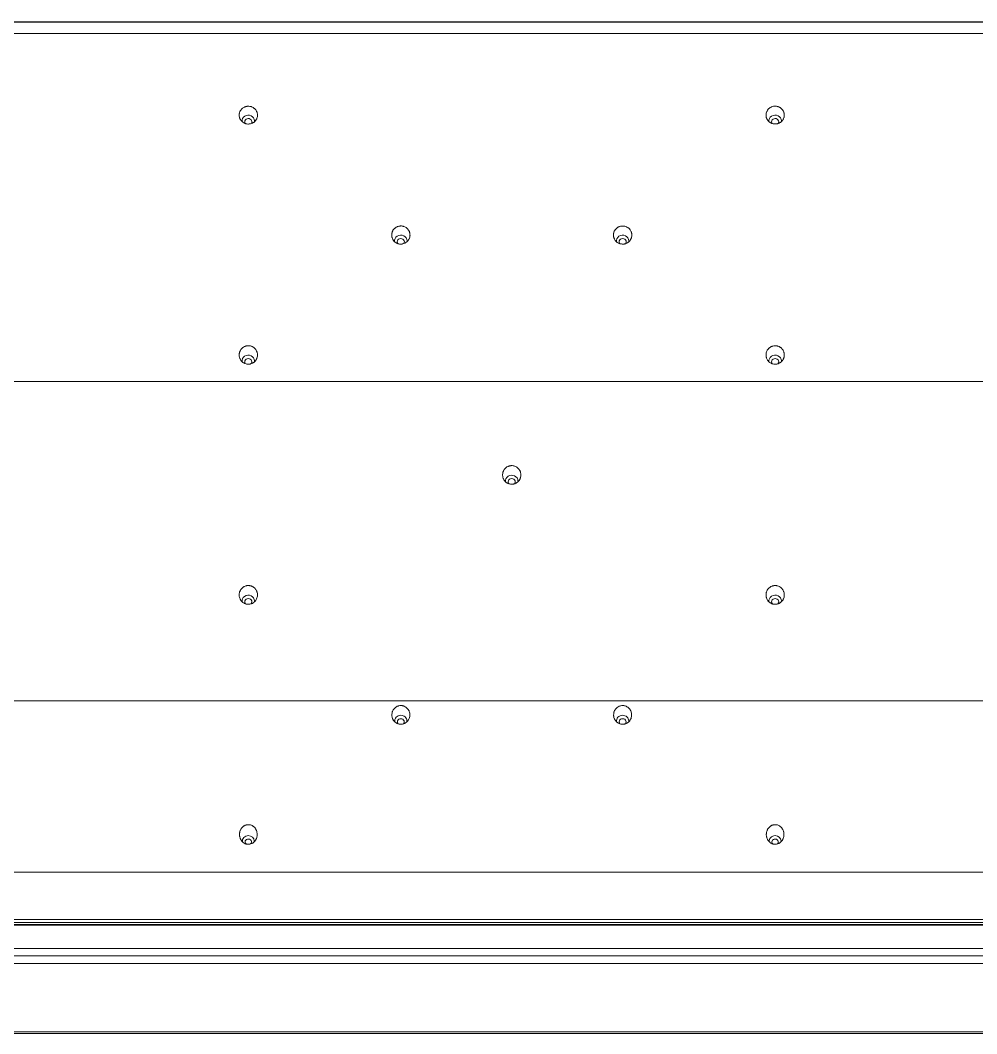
# Model space of a CAD drawing. Header units: millimetres. Extents: x 70151 to 230897, y 35202 to 113211.
# Drawn here: x 182847.7 to 182951.6, y 71178.7 to 71288.8 of the extents above; entities that cross this region are included whole.
import ezdxf

# ---------------------------------------------------------------- set-up
doc = ezdxf.new("R2010")
doc.units = ezdxf.units.MM
doc.header["$LTSCALE"] = 50
doc.layers.add('2-con', color=2, linetype='Continuous')
doc.layers.add('mark-B', color=2, linetype='Continuous', lineweight=20)

# ---------------------------------------------------------------- blocks, each defined once
blk = doc.blocks.new('무풍1way 일반')
at = {"layer": 'mark-B'}
for p, q in [((-439.26, -500.22), (439.26, -500.22)), ((-439.26, -500.24), (439.26, -500.24))]:
    blk.add_line(p, q, dxfattribs=at)
for centre, major_axis, start_param, end_param in [((170.2, -411.21), (-0.641, 0), 6.096653, 6.283185), ((170.2, -411.21), (-0.641, 0), 0, 1.570794), ((170.2, -411.11), (0.346, 0), 2.380343, 6.283185), ((170.2, -411.21), (-0.641, 0), 1.570794, 3.288362), ((170.2, -411.11), (0.346, 0), 0, 0.853236), ((227.44, -411.21), (-0.641, 0), 6.096653, 6.283185), ((227.44, -411.21), (-0.641, 0), 0, 1.570794), ((227.44, -411.11), (0.346, 0), 2.380343, 6.283185), ((227.44, -411.21), (-0.641, 0), 1.570794, 3.288362), ((227.44, -411.11), (0.346, 0), 0, 0.853236), ((186.77, -424.16), (0.372, 0), 2.493546, 6.283185), ((186.77, -424.16), (0.372, 0), 0, 0.633621), ((210.87, -424.16), (0.372, 0), 2.493546, 6.283185), ((210.87, -424.16), (0.372, 0), 0, 0.633621), ((186.77, -424.26), (-0.666, 0), 6.14093, 6.283185), ((186.77, -424.26), (-0.666, 0), 0, 1.5708), ((186.77, -424.26), (-0.666, 0), 1.570794, 3.290714), ((210.87, -424.26), (-0.666, 0), 6.14093, 6.283185), ((210.87, -424.26), (-0.666, 0), 0, 1.5708), ((210.87, -424.26), (-0.666, 0), 1.570794, 3.290714), ((170.2, -437.3), (-0.681, 0), 6.131015, 6.283185), ((170.2, -437.3), (-0.681, 0), 0, 3.286696), ((170.2, -437.2), (0.387, 0), 2.495996, 6.283185), ((170.2, -437.2), (0.387, 0), 0, 0.678878), ((227.44, -437.3), (-0.681, 0), 0, 3.311922), ((227.44, -437.3), (-0.681, 0), 6.15644, 6.283185), ((227.44, -437.2), (0.387, 0), 2.490793, 6.283185), ((227.44, -437.2), (0.387, 0), 0, 0.634301), ((198.82, -450.34), (-0.681, 0), 0, 3.291115), ((198.82, -450.34), (-0.681, 0), 6.151044, 6.283185), ((198.82, -450.25), (0.387, 0), 2.525057, 6.283185), ((198.82, -450.25), (0.387, 0), 0, 0.606134), ((170.2, -463.39), (-0.681, 0), 0, 3.300048), ((170.2, -463.39), (-0.681, 0), 6.158107, 6.283185), ((170.2, -463.29), (0.387, 0), 2.487651, 6.283185), ((170.2, -463.29), (0.387, 0), 0, 0.641569), ((227.44, -463.39), (-0.681, 0), 0, 3.286792), ((227.44, -463.39), (-0.681, 0), 6.15379, 6.283185), ((227.44, -463.29), (0.387, 0), 2.540567, 6.283185), ((227.44, -463.29), (0.387, 0), 0, 0.589341), ((186.77, -476.43), (-0.681, 0), 0, 3.291799), ((186.77, -476.43), (-0.681, 0), 6.167144, 6.283185), ((186.77, -476.33), (0.387, 0), 2.518576, 6.283185), ((186.77, -476.33), (0.387, 0), 0, 0.605941), ((210.87, -476.43), (-0.681, 0), 0, 3.276874), ((210.87, -476.43), (-0.681, 0), 6.160563, 6.283185), ((210.87, -476.33), (0.387, 0), 2.576888, 6.283185), ((210.87, -476.33), (0.387, 0), 0, 0.54811), ((170.2, -489.48), (-0.681, 0), 0, 3.282574), ((170.2, -489.48), (-0.681, 0), 6.175781, 6.283185), ((170.2, -489.38), (0.387, 0), 2.550481, 6.283185), ((170.2, -489.38), (0.387, 0), 0, 0.572067), ((227.44, -489.48), (-0.681, 0), 6.167048, 6.283185), ((227.44, -489.48), (-0.681, 0), 0, 3.267645), ((227.44, -489.38), (0.387, 0), 2.610658, 6.283185), ((227.44, -489.38), (0.387, 0), 0, 0.507168)]:
    blk.add_ellipse(centre, major_axis=major_axis, ratio=0.913545, start_param=start_param, end_param=end_param, dxfattribs=at)
for points, degree in [([(0, -390.27), (141.72, -390.27), (283.44, -390.27), (425.15, -390.27)], 3), ([(0, -390.27), (141.72, -390.27), (283.44, -390.27), (425.15, -390.27)], 3), ([(0, -399.52), (213.45, -399.52), (426.89, -399.52)], 2), ([(0, -399.52), (213.45, -399.52), (426.89, -399.52)], 2), ([(0, -402.34), (142.45, -402.34), (284.89, -402.34), (427.34, -402.34)], 3), ([(427.34, -402.66), (284.89, -402.66), (142.45, -402.66), (0, -402.66)], 3), ([(436.52, -407.82), (291.01, -407.82), (145.51, -407.82), (0, -407.82)], 3), ([(439.26, -426.45), (292.84, -426.45), (146.42, -426.45), (0, -426.45)], 3), ([(0, -461.16), (146.38, -461.16), (292.76, -461.16), (439.14, -461.16)], 3), ([(439.26, -498.97), (292.84, -498.97), (146.42, -498.97), (0, -498.97)], 3)]:
    blk.add_open_spline(points, degree=degree, dxfattribs=at)
for points, degree, knots in [([(425.15, -390.48), (420.73, -390.48), (411.87, -390.48), (394.15, -390.48), (363.15, -390.48), (301.15, -390.48), (177.15, -390.48), (70.86, -390.48), (0, -390.48)], 3, [0, 0, 0, 0, 0.03125, 0.0625, 0.125, 0.25, 0.5, 1, 1, 1, 1]), ([(425.15, -390.48), (420.73, -390.48), (411.87, -390.48), (394.15, -390.48), (363.15, -390.48), (301.15, -390.48), (177.15, -390.48), (70.86, -390.48), (0, -390.48)], 3, [0, 0, 0, 0, 0.03125, 0.0625, 0.125, 0.25, 0.5, 1, 1, 1, 1]), ([(426.72, -397.9), (422.27, -397.9), (413.38, -397.9), (395.6, -397.9), (364.49, -397.9), (302.26, -397.9), (213.36, -397.9), (106.68, -397.9), (35.56, -397.9), (0, -397.9)], 3, [0, 0, 0, 0, 0.03125, 0.0625, 0.125, 0.25, 0.5, 0.75, 1, 1, 1, 1]), ([(426.72, -397.9), (422.27, -397.9), (413.38, -397.9), (395.6, -397.9), (364.49, -397.9), (302.26, -397.9), (213.36, -397.9), (106.68, -397.9), (35.56, -397.9), (0, -397.9)], 3, [0, 0, 0, 0, 0.03125, 0.0625, 0.125, 0.25, 0.5, 0.75, 1, 1, 1, 1]), ([(0, -398.74), (71.15, -398.74), (142.3, -398.74), (249.02, -398.74), (284.6, -398.74), (337.96, -398.74), (355.74, -398.74), (382.43, -398.74), (391.32, -398.74), (404.66, -398.74), (409.11, -398.74), (418, -398.74), (422.45, -398.74), (426.89, -398.74)], 3, [0, 0, 0, 0, 0.5, 0.5, 0.75, 0.75, 0.875, 0.875, 0.9375, 0.9375, 0.96875, 0.96875, 1, 1, 1, 1]), ([(0, -398.74), (71.15, -398.74), (142.3, -398.74), (249.02, -398.74), (284.6, -398.74), (337.96, -398.74), (355.74, -398.74), (382.43, -398.74), (391.32, -398.74), (404.66, -398.74), (409.11, -398.74), (418, -398.74), (422.45, -398.74), (426.89, -398.74)], 3, [0, 0, 0, 0, 0.5, 0.5, 0.75, 0.75, 0.875, 0.875, 0.9375, 0.9375, 0.96875, 0.96875, 1, 1, 1, 1]), ([(0, -402.05), (71.15, -402.05), (142.3, -402.05), (249.02, -402.05), (284.59, -402.05), (337.96, -402.05), (355.74, -402.05), (382.42, -402.05), (391.32, -402.05), (404.66, -402.05), (409.1, -402.05), (418, -402.05), (422.44, -402.05), (426.89, -402.05)], 3, [0, 0, 0, 0, 0.5, 0.5, 0.75, 0.75, 0.875, 0.875, 0.9375, 0.9375, 0.96875, 0.96875, 1, 1, 1, 1]), ([(426.89, -402.14), (422.44, -402.14), (417.99, -402.14), (409.1, -402.14), (404.65, -402.14), (391.31, -402.14), (382.42, -402.14), (355.74, -402.14), (337.95, -402.14), (284.59, -402.14), (249.02, -402.14), (142.3, -402.14), (71.15, -402.14), (0, -402.14)], 3, [0, 0, 0, 0, 0.03125, 0.03125, 0.0625, 0.0625, 0.125, 0.125, 0.25, 0.25, 0.5, 0.5, 1, 1, 1, 1]), ([(169.32, -411.49), (169.33, -411.47), (169.33, -411.46), (169.35, -411.43), (169.36, -411.4), (169.38, -411.37), (169.39, -411.34), (169.4, -411.32), (169.45, -411.25), (169.49, -411.2), (169.54, -411.14), (169.55, -411.13), (169.58, -411.1), (169.59, -411.09), (169.63, -411.06), (169.68, -411.02), (169.75, -410.97), (169.79, -410.95), (169.82, -410.93), (169.84, -410.93), (169.92, -410.89), (169.98, -410.87), (170.06, -410.86), (170.08, -410.86), (170.11, -410.85), (170.13, -410.85), (170.18, -410.85), (170.24, -410.85), (170.31, -410.85), (170.36, -410.86), (170.38, -410.87), (170.41, -410.87), (170.42, -410.88), (170.5, -410.9), (170.57, -410.93), (170.65, -410.97), (170.68, -410.99), (170.72, -411.02), (170.73, -411.03), (170.76, -411.05), (170.77, -411.06), (170.84, -411.12), (170.88, -411.16), (170.94, -411.24), (170.96, -411.27), (170.99, -411.31), (171, -411.33), (171.01, -411.35), (171.02, -411.37), (171.06, -411.44), (171.08, -411.5), (171.11, -411.6), (171.12, -411.63), (171.13, -411.68), (171.14, -411.7), (171.14, -411.73), (171.15, -411.74), (171.16, -411.83), (171.16, -411.89), (171.16, -411.99), (171.15, -412.02), (171.15, -412.07), (171.15, -412.09), (171.14, -412.12), (171.14, -412.14), (171.12, -412.22), (171.1, -412.29), (171.07, -412.36), (171.07, -412.38), (171.05, -412.41), (171.04, -412.42), (171.02, -412.47), (171.01, -412.5), (170.95, -412.58), (170.91, -412.63), (170.82, -412.73), (170.77, -412.78), (170.69, -412.83), (170.66, -412.85), (170.61, -412.89), (170.58, -412.9), (170.51, -412.93), (170.48, -412.94), (170.44, -412.95), (170.42, -412.96), (170.39, -412.96), (170.37, -412.97), (170.29, -412.98), (170.22, -412.99), (170.12, -412.98), (170.09, -412.98), (170.02, -412.97), (169.99, -412.96), (169.9, -412.93), (169.84, -412.91), (169.76, -412.87), (169.75, -412.86), (169.72, -412.84), (169.71, -412.83), (169.66, -412.8), (169.64, -412.78), (169.56, -412.72), (169.52, -412.67), (169.47, -412.61), (169.46, -412.59), (169.44, -412.57), (169.43, -412.55), (169.4, -412.51), (169.38, -412.48), (169.34, -412.39), (169.31, -412.33), (169.29, -412.25), (169.28, -412.24), (169.28, -412.2), (169.27, -412.19), (169.26, -412.14), (169.26, -412.11), (169.24, -412.01), (169.24, -411.94), (169.24, -411.86), (169.24, -411.84), (169.25, -411.81), (169.25, -411.79), (169.25, -411.74), (169.26, -411.71), (169.28, -411.61), (169.3, -411.55), (169.32, -411.49)], 3, [0, 0, 0, 0, 0.007812, 0.007812, 0.015625, 0.023437, 0.023437, 0.03125, 0.03125, 0.0625, 0.0625, 0.070312, 0.070312, 0.078125, 0.078125, 0.09375, 0.109375, 0.117187, 0.117187, 0.125, 0.125, 0.15625, 0.15625, 0.164062, 0.164062, 0.171875, 0.171875, 0.1875, 0.203125, 0.203125, 0.210937, 0.210937, 0.21875, 0.21875, 0.25, 0.25, 0.265625, 0.265625, 0.273437, 0.273437, 0.28125, 0.28125, 0.3125, 0.3125, 0.328125, 0.328125, 0.335937, 0.335937, 0.34375, 0.34375, 0.375, 0.375, 0.390625, 0.390625, 0.398437, 0.398437, 0.40625, 0.40625, 0.4375, 0.4375, 0.453125, 0.453125, 0.460937, 0.460937, 0.46875, 0.46875, 0.5, 0.5, 0.507812, 0.507812, 0.515625, 0.515625, 0.53125, 0.53125, 0.5625, 0.5625, 0.59375, 0.59375, 0.609375, 0.609375, 0.625, 0.625, 0.640625, 0.640625, 0.648437, 0.648437, 0.65625, 0.65625, 0.6875, 0.6875, 0.703125, 0.703125, 0.71875, 0.71875, 0.75, 0.75, 0.757812, 0.757812, 0.765625, 0.765625, 0.78125, 0.78125, 0.8125, 0.8125, 0.820312, 0.820312, 0.828125, 0.828125, 0.84375, 0.84375, 0.875, 0.875, 0.882812, 0.882812, 0.890625, 0.890625, 0.90625, 0.90625, 0.9375, 0.9375, 0.945312, 0.945312, 0.953125, 0.953125, 0.96875, 0.96875, 1, 1, 1, 1]), ([(226.56, -411.49), (226.56, -411.47), (226.57, -411.46), (226.58, -411.43), (226.6, -411.4), (226.61, -411.37), (226.63, -411.34), (226.64, -411.32), (226.68, -411.25), (226.72, -411.2), (226.78, -411.14), (226.79, -411.13), (226.81, -411.1), (226.83, -411.09), (226.86, -411.06), (226.92, -411.02), (226.99, -410.97), (227.03, -410.95), (227.06, -410.93), (227.07, -410.93), (227.15, -410.89), (227.21, -410.87), (227.3, -410.86), (227.31, -410.86), (227.35, -410.85), (227.36, -410.85), (227.41, -410.85), (227.48, -410.85), (227.55, -410.85), (227.59, -410.86), (227.61, -410.87), (227.64, -410.87), (227.66, -410.88), (227.74, -410.9), (227.8, -410.93), (227.89, -410.97), (227.92, -410.99), (227.96, -411.02), (227.97, -411.03), (228, -411.05), (228.01, -411.06), (228.07, -411.12), (228.12, -411.16), (228.18, -411.24), (228.2, -411.27), (228.22, -411.31), (228.23, -411.33), (228.25, -411.35), (228.26, -411.37), (228.3, -411.44), (228.32, -411.5), (228.35, -411.6), (228.36, -411.63), (228.37, -411.68), (228.37, -411.7), (228.38, -411.73), (228.38, -411.74), (228.39, -411.83), (228.4, -411.89), (228.39, -411.99), (228.39, -412.02), (228.38, -412.07), (228.38, -412.09), (228.38, -412.12), (228.37, -412.14), (228.36, -412.22), (228.34, -412.29), (228.31, -412.36), (228.3, -412.38), (228.29, -412.41), (228.28, -412.42), (228.26, -412.47), (228.24, -412.5), (228.19, -412.58), (228.15, -412.63), (228.06, -412.73), (228.01, -412.78), (227.93, -412.83), (227.9, -412.85), (227.84, -412.89), (227.81, -412.9), (227.75, -412.93), (227.72, -412.94), (227.67, -412.95), (227.66, -412.96), (227.62, -412.96), (227.61, -412.97), (227.52, -412.98), (227.46, -412.99), (227.36, -412.98), (227.33, -412.98), (227.26, -412.97), (227.23, -412.96), (227.13, -412.93), (227.07, -412.91), (227, -412.87), (226.98, -412.86), (226.95, -412.84), (226.94, -412.83), (226.9, -412.8), (226.87, -412.78), (226.8, -412.72), (226.75, -412.67), (226.7, -412.61), (226.69, -412.59), (226.67, -412.57), (226.66, -412.55), (226.64, -412.51), (226.62, -412.48), (226.57, -412.39), (226.55, -412.33), (226.52, -412.25), (226.52, -412.24), (226.51, -412.2), (226.51, -412.19), (226.5, -412.14), (226.49, -412.11), (226.48, -412.01), (226.48, -411.94), (226.48, -411.86), (226.48, -411.84), (226.48, -411.81), (226.48, -411.79), (226.49, -411.74), (226.49, -411.71), (226.51, -411.61), (226.53, -411.55), (226.56, -411.49)], 3, [0, 0, 0, 0, 0.007813, 0.007813, 0.015625, 0.023438, 0.023438, 0.03125, 0.03125, 0.0625, 0.0625, 0.070313, 0.070313, 0.078125, 0.078125, 0.09375, 0.109375, 0.117188, 0.117188, 0.125, 0.125, 0.15625, 0.15625, 0.164063, 0.164063, 0.171875, 0.171875, 0.1875, 0.203125, 0.203125, 0.210938, 0.210938, 0.21875, 0.21875, 0.25, 0.25, 0.265625, 0.265625, 0.273438, 0.273438, 0.28125, 0.28125, 0.3125, 0.3125, 0.328125, 0.328125, 0.335938, 0.335938, 0.34375, 0.34375, 0.375, 0.375, 0.390625, 0.390625, 0.398438, 0.398438, 0.40625, 0.40625, 0.4375, 0.4375, 0.453125, 0.453125, 0.460938, 0.460938, 0.46875, 0.46875, 0.5, 0.5, 0.507813, 0.507813, 0.515625, 0.515625, 0.53125, 0.53125, 0.5625, 0.5625, 0.59375, 0.59375, 0.609375, 0.609375, 0.625, 0.625, 0.640625, 0.640625, 0.648438, 0.648438, 0.65625, 0.65625, 0.6875, 0.6875, 0.703125, 0.703125, 0.71875, 0.71875, 0.75, 0.75, 0.757813, 0.757813, 0.765625, 0.765625, 0.78125, 0.78125, 0.8125, 0.8125, 0.820313, 0.820313, 0.828125, 0.828125, 0.84375, 0.84375, 0.875, 0.875, 0.882813, 0.882813, 0.890625, 0.890625, 0.90625, 0.90625, 0.9375, 0.9375, 0.945313, 0.945313, 0.953125, 0.953125, 0.96875, 0.96875, 1, 1, 1, 1]), ([(185.95, -424.36), (185.96, -424.34), (185.98, -424.31), (186.02, -424.26), (186.04, -424.23), (186.11, -424.16), (186.16, -424.12), (186.23, -424.07), (186.24, -424.06), (186.27, -424.04), (186.28, -424.03), (186.32, -424.01), (186.38, -423.98), (186.44, -423.96), (186.51, -423.94), (186.54, -423.93), (186.63, -423.91), (186.7, -423.9), (186.8, -423.9), (186.83, -423.9), (186.88, -423.91), (186.9, -423.91), (186.93, -423.91), (186.94, -423.92), (187.03, -423.93), (187.09, -423.95), (187.16, -423.99), (187.18, -423.99), (187.21, -424.01), (187.22, -424.02), (187.26, -424.04), (187.29, -424.06), (187.37, -424.11), (187.42, -424.16), (187.48, -424.22), (187.49, -424.23), (187.51, -424.25), (187.52, -424.27), (187.55, -424.3), (187.59, -424.36), (187.63, -424.43), (187.65, -424.47), (187.66, -424.5), (187.67, -424.52), (187.7, -424.59), (187.72, -424.65), (187.74, -424.75), (187.74, -424.78), (187.75, -424.85), (187.75, -424.88), (187.75, -424.98), (187.74, -425.04), (187.73, -425.14), (187.72, -425.17), (187.7, -425.23), (187.69, -425.26), (187.65, -425.36), (187.63, -425.41), (187.58, -425.48), (187.57, -425.5), (187.55, -425.52), (187.54, -425.54), (187.51, -425.58), (187.47, -425.62), (187.41, -425.68), (187.38, -425.71), (187.35, -425.73), (187.34, -425.74), (187.27, -425.79), (187.21, -425.82), (187.12, -425.86), (187.09, -425.87), (187.03, -425.89), (187, -425.9), (186.9, -425.92), (186.84, -425.93), (186.75, -425.93), (186.74, -425.93), (186.7, -425.93), (186.69, -425.93), (186.64, -425.92), (186.58, -425.91), (186.51, -425.9), (186.45, -425.88), (186.42, -425.86), (186.33, -425.82), (186.27, -425.79), (186.19, -425.74), (186.16, -425.72), (186.11, -425.67), (186.09, -425.65), (186.02, -425.58), (185.98, -425.53), (185.94, -425.46), (185.93, -425.45), (185.92, -425.42), (185.91, -425.4), (185.89, -425.36), (185.87, -425.33), (185.84, -425.24), (185.82, -425.18), (185.8, -425.1), (185.8, -425.08), (185.8, -425.05), (185.79, -425.03), (185.79, -424.98), (185.79, -424.92), (185.79, -424.84), (185.8, -424.79), (185.8, -424.76), (185.8, -424.74), (185.82, -424.66), (185.84, -424.6), (185.88, -424.48), (185.91, -424.42), (185.95, -424.36)], 3, [0, 0, 0, 0, 0.015625, 0.015625, 0.03125, 0.03125, 0.0625, 0.0625, 0.070312, 0.070312, 0.078125, 0.078125, 0.09375, 0.109375, 0.109375, 0.125, 0.125, 0.15625, 0.15625, 0.171875, 0.171875, 0.179687, 0.179687, 0.1875, 0.1875, 0.21875, 0.21875, 0.226562, 0.226562, 0.234375, 0.234375, 0.25, 0.25, 0.28125, 0.28125, 0.289062, 0.289062, 0.296875, 0.296875, 0.3125, 0.328125, 0.335937, 0.335937, 0.34375, 0.34375, 0.375, 0.375, 0.390625, 0.390625, 0.40625, 0.40625, 0.4375, 0.4375, 0.453125, 0.453125, 0.46875, 0.46875, 0.5, 0.5, 0.507812, 0.507812, 0.515625, 0.515625, 0.53125, 0.546875, 0.554687, 0.554687, 0.5625, 0.5625, 0.59375, 0.59375, 0.609375, 0.609375, 0.625, 0.625, 0.65625, 0.65625, 0.664062, 0.664062, 0.671875, 0.671875, 0.6875, 0.703125, 0.703125, 0.71875, 0.71875, 0.75, 0.75, 0.765625, 0.765625, 0.78125, 0.78125, 0.8125, 0.8125, 0.820312, 0.820312, 0.828125, 0.828125, 0.84375, 0.84375, 0.875, 0.875, 0.882812, 0.882812, 0.890625, 0.890625, 0.90625, 0.921875, 0.929687, 0.929687, 0.9375, 0.9375, 0.96875, 0.96875, 1, 1, 1, 1]), ([(210.04, -424.36), (210.06, -424.34), (210.08, -424.31), (210.12, -424.26), (210.14, -424.23), (210.21, -424.16), (210.26, -424.12), (210.32, -424.07), (210.34, -424.06), (210.37, -424.04), (210.38, -424.03), (210.42, -424.01), (210.48, -423.98), (210.54, -423.96), (210.6, -423.94), (210.64, -423.93), (210.73, -423.91), (210.8, -423.9), (210.9, -423.9), (210.93, -423.9), (210.98, -423.91), (211, -423.91), (211.03, -423.91), (211.04, -423.92), (211.12, -423.93), (211.19, -423.95), (211.26, -423.99), (211.28, -423.99), (211.31, -424.01), (211.32, -424.02), (211.36, -424.04), (211.39, -424.06), (211.47, -424.11), (211.52, -424.16), (211.58, -424.22), (211.59, -424.23), (211.61, -424.25), (211.62, -424.27), (211.65, -424.3), (211.69, -424.36), (211.73, -424.43), (211.75, -424.47), (211.76, -424.5), (211.77, -424.52), (211.8, -424.59), (211.82, -424.65), (211.83, -424.75), (211.84, -424.78), (211.85, -424.85), (211.85, -424.88), (211.85, -424.98), (211.84, -425.04), (211.82, -425.14), (211.82, -425.17), (211.8, -425.23), (211.79, -425.26), (211.75, -425.36), (211.72, -425.41), (211.68, -425.48), (211.67, -425.5), (211.65, -425.52), (211.64, -425.54), (211.61, -425.58), (211.57, -425.62), (211.51, -425.68), (211.48, -425.71), (211.45, -425.73), (211.44, -425.74), (211.37, -425.79), (211.31, -425.82), (211.22, -425.86), (211.19, -425.87), (211.13, -425.89), (211.1, -425.9), (211, -425.92), (210.94, -425.93), (210.85, -425.93), (210.84, -425.93), (210.8, -425.93), (210.79, -425.93), (210.74, -425.92), (210.67, -425.91), (210.61, -425.9), (210.55, -425.88), (210.52, -425.86), (210.43, -425.82), (210.37, -425.79), (210.29, -425.74), (210.26, -425.72), (210.21, -425.67), (210.19, -425.65), (210.12, -425.58), (210.08, -425.53), (210.04, -425.46), (210.03, -425.45), (210.01, -425.42), (210.01, -425.4), (209.98, -425.36), (209.97, -425.33), (209.94, -425.24), (209.92, -425.18), (209.9, -425.1), (209.9, -425.08), (209.89, -425.05), (209.89, -425.03), (209.89, -424.98), (209.89, -424.92), (209.89, -424.84), (209.89, -424.79), (209.9, -424.76), (209.9, -424.74), (209.92, -424.66), (209.93, -424.6), (209.98, -424.48), (210.01, -424.42), (210.04, -424.36)], 3, [0, 0, 0, 0, 0.015625, 0.015625, 0.03125, 0.03125, 0.0625, 0.0625, 0.070312, 0.070312, 0.078125, 0.078125, 0.09375, 0.109375, 0.109375, 0.125, 0.125, 0.15625, 0.15625, 0.171875, 0.171875, 0.179687, 0.179687, 0.1875, 0.1875, 0.21875, 0.21875, 0.226562, 0.226562, 0.234375, 0.234375, 0.25, 0.25, 0.28125, 0.28125, 0.289062, 0.289062, 0.296875, 0.296875, 0.3125, 0.328125, 0.335937, 0.335937, 0.34375, 0.34375, 0.375, 0.375, 0.390625, 0.390625, 0.40625, 0.40625, 0.4375, 0.4375, 0.453125, 0.453125, 0.46875, 0.46875, 0.5, 0.5, 0.507812, 0.507812, 0.515625, 0.515625, 0.53125, 0.546875, 0.554687, 0.554687, 0.5625, 0.5625, 0.59375, 0.59375, 0.609375, 0.609375, 0.625, 0.625, 0.65625, 0.65625, 0.664062, 0.664062, 0.671875, 0.671875, 0.6875, 0.703125, 0.703125, 0.71875, 0.71875, 0.75, 0.75, 0.765625, 0.765625, 0.78125, 0.78125, 0.8125, 0.8125, 0.820312, 0.820312, 0.828125, 0.828125, 0.84375, 0.84375, 0.875, 0.875, 0.882812, 0.882812, 0.890625, 0.890625, 0.90625, 0.921875, 0.929687, 0.929687, 0.9375, 0.9375, 0.96875, 0.96875, 1, 1, 1, 1]), ([(169.21, -437.9), (169.21, -437.86), (169.21, -437.83), (169.22, -437.77), (169.23, -437.73), (169.25, -437.64), (169.27, -437.58), (169.32, -437.49), (169.33, -437.46), (169.36, -437.4), (169.38, -437.37), (169.44, -437.29), (169.48, -437.24), (169.54, -437.19), (169.56, -437.18), (169.58, -437.16), (169.6, -437.15), (169.63, -437.12), (169.69, -437.08), (169.76, -437.04), (169.81, -437.02), (169.84, -437.01), (169.85, -437), (169.93, -436.97), (170, -436.96), (170.08, -436.94), (170.09, -436.94), (170.13, -436.94), (170.14, -436.94), (170.19, -436.94), (170.23, -436.94), (170.33, -436.94), (170.39, -436.95), (170.47, -436.97), (170.49, -436.98), (170.52, -436.99), (170.54, -437), (170.58, -437.01), (170.64, -437.04), (170.71, -437.08), (170.75, -437.11), (170.78, -437.13), (170.8, -437.14), (170.86, -437.19), (170.91, -437.24), (170.97, -437.31), (170.99, -437.34), (171.02, -437.38), (171.03, -437.39), (171.05, -437.42), (171.05, -437.43), (171.09, -437.5), (171.12, -437.56), (171.15, -437.64), (171.15, -437.66), (171.16, -437.69), (171.16, -437.71), (171.18, -437.75), (171.18, -437.79), (171.19, -437.88), (171.2, -437.95), (171.19, -438.05), (171.19, -438.08), (171.18, -438.14), (171.17, -438.21), (171.15, -438.27), (171.12, -438.33), (171.11, -438.36), (171.07, -438.45), (171.04, -438.51), (170.98, -438.59), (170.96, -438.61), (170.93, -438.65), (170.91, -438.66), (170.89, -438.69), (170.88, -438.7), (170.82, -438.76), (170.77, -438.79), (170.7, -438.84), (170.68, -438.85), (170.65, -438.86), (170.64, -438.87), (170.59, -438.89), (170.53, -438.92), (170.45, -438.94), (170.4, -438.95), (170.37, -438.96), (170.35, -438.96), (170.27, -438.97), (170.21, -438.98), (170.11, -438.97), (170.07, -438.97), (170.02, -438.96), (170.01, -438.95), (169.98, -438.95), (169.96, -438.94), (169.88, -438.92), (169.82, -438.9), (169.74, -438.86), (169.73, -438.85), (169.7, -438.84), (169.69, -438.83), (169.64, -438.8), (169.62, -438.78), (169.54, -438.72), (169.49, -438.67), (169.44, -438.61), (169.43, -438.6), (169.41, -438.57), (169.4, -438.56), (169.37, -438.52), (169.34, -438.46), (169.3, -438.39), (169.28, -438.34), (169.27, -438.31), (169.26, -438.3), (169.24, -438.22), (169.21, -438.09), (169.2, -437.96), (169.21, -437.9)], 3, [0, 0, 0, 0, 0.015625, 0.015625, 0.03125, 0.03125, 0.0625, 0.0625, 0.078125, 0.078125, 0.09375, 0.09375, 0.125, 0.125, 0.132812, 0.132812, 0.140625, 0.140625, 0.15625, 0.171875, 0.179687, 0.179687, 0.1875, 0.1875, 0.21875, 0.21875, 0.226562, 0.226562, 0.234375, 0.234375, 0.25, 0.25, 0.28125, 0.28125, 0.289062, 0.289062, 0.296875, 0.296875, 0.3125, 0.328125, 0.335937, 0.335937, 0.34375, 0.34375, 0.375, 0.375, 0.390625, 0.390625, 0.398437, 0.398437, 0.40625, 0.40625, 0.4375, 0.4375, 0.445312, 0.445312, 0.453125, 0.453125, 0.46875, 0.46875, 0.5, 0.5, 0.515625, 0.515625, 0.53125, 0.546875, 0.546875, 0.5625, 0.5625, 0.59375, 0.59375, 0.609375, 0.609375, 0.617187, 0.617187, 0.625, 0.625, 0.65625, 0.65625, 0.664063, 0.664063, 0.671875, 0.671875, 0.6875, 0.703125, 0.710938, 0.710938, 0.71875, 0.71875, 0.75, 0.75, 0.765625, 0.765625, 0.773438, 0.773438, 0.78125, 0.78125, 0.8125, 0.8125, 0.820313, 0.820313, 0.828125, 0.828125, 0.84375, 0.84375, 0.875, 0.875, 0.882813, 0.882813, 0.890625, 0.890625, 0.90625, 0.921875, 0.929688, 0.929688, 0.9375, 0.9375, 0.96875, 1, 1, 1, 1]), ([(228.43, -437.9), (228.43, -437.93), (228.43, -437.96), (228.43, -438.03), (228.43, -438.06), (228.41, -438.16), (228.4, -438.22), (228.37, -438.32), (228.35, -438.35), (228.33, -438.39), (228.33, -438.41), (228.31, -438.44), (228.3, -438.45), (228.26, -438.52), (228.23, -438.58), (228.16, -438.65), (228.14, -438.68), (228.09, -438.72), (228.04, -438.76), (227.97, -438.81), (227.93, -438.84), (227.9, -438.85), (227.89, -438.86), (227.81, -438.9), (227.75, -438.92), (227.66, -438.95), (227.62, -438.96), (227.56, -438.97), (227.52, -438.97), (227.43, -438.98), (227.36, -438.97), (227.28, -438.96), (227.26, -438.96), (227.23, -438.95), (227.21, -438.95), (227.16, -438.93), (227.1, -438.92), (227.02, -438.88), (226.98, -438.86), (226.95, -438.84), (226.94, -438.84), (226.87, -438.79), (226.81, -438.75), (226.74, -438.69), (226.72, -438.66), (226.69, -438.62), (226.67, -438.61), (226.65, -438.59), (226.64, -438.57), (226.6, -438.51), (226.56, -438.45), (226.53, -438.38), (226.52, -438.36), (226.51, -438.33), (226.5, -438.31), (226.49, -438.27), (226.48, -438.24), (226.45, -438.14), (226.45, -438.08), (226.44, -437.98), (226.44, -437.95), (226.44, -437.88), (226.45, -437.85), (226.46, -437.75), (226.47, -437.69), (226.52, -437.56), (226.54, -437.5), (226.59, -437.42), (226.61, -437.39), (226.64, -437.35), (226.65, -437.33), (226.67, -437.31), (226.68, -437.29), (226.73, -437.23), (226.78, -437.19), (226.84, -437.14), (226.86, -437.13), (226.88, -437.11), (226.9, -437.1), (226.94, -437.07), (226.97, -437.05), (227.06, -437.01), (227.12, -436.99), (227.25, -436.95), (227.31, -436.94), (227.41, -436.94), (227.45, -436.94), (227.5, -436.94), (227.51, -436.94), (227.55, -436.94), (227.56, -436.94), (227.64, -436.96), (227.71, -436.97), (227.79, -437), (227.8, -437.01), (227.83, -437.02), (227.85, -437.03), (227.89, -437.05), (227.92, -437.06), (228, -437.12), (228.06, -437.16), (228.12, -437.21), (228.13, -437.22), (228.15, -437.25), (228.16, -437.26), (228.2, -437.3), (228.24, -437.35), (228.28, -437.42), (228.31, -437.46), (228.32, -437.49), (228.33, -437.5), (228.36, -437.58), (228.41, -437.7), (228.43, -437.83), (228.43, -437.9)], 3, [0, 0, 0, 0, 0.015625, 0.015625, 0.03125, 0.03125, 0.0625, 0.0625, 0.078125, 0.078125, 0.085938, 0.085938, 0.09375, 0.09375, 0.125, 0.125, 0.140625, 0.140625, 0.15625, 0.171875, 0.179688, 0.179688, 0.1875, 0.1875, 0.21875, 0.21875, 0.234375, 0.234375, 0.25, 0.25, 0.28125, 0.28125, 0.289063, 0.289063, 0.296875, 0.296875, 0.3125, 0.328125, 0.335938, 0.335938, 0.34375, 0.34375, 0.375, 0.375, 0.390625, 0.390625, 0.398438, 0.398438, 0.40625, 0.40625, 0.4375, 0.4375, 0.445313, 0.445313, 0.453125, 0.453125, 0.46875, 0.46875, 0.5, 0.5, 0.515625, 0.515625, 0.53125, 0.53125, 0.5625, 0.5625, 0.59375, 0.59375, 0.609375, 0.609375, 0.617187, 0.617187, 0.625, 0.625, 0.65625, 0.65625, 0.664062, 0.664062, 0.671875, 0.671875, 0.6875, 0.6875, 0.71875, 0.71875, 0.75, 0.75, 0.765625, 0.765625, 0.773438, 0.773438, 0.78125, 0.78125, 0.8125, 0.8125, 0.820313, 0.820313, 0.828125, 0.828125, 0.84375, 0.84375, 0.875, 0.875, 0.882813, 0.882813, 0.890625, 0.890625, 0.90625, 0.921875, 0.929688, 0.929688, 0.9375, 0.9375, 0.96875, 1, 1, 1, 1]), ([(199.81, -450.94), (199.81, -451.01), (199.81, -451.07), (199.8, -451.15), (199.8, -451.17), (199.79, -451.2), (199.79, -451.22), (199.78, -451.27), (199.76, -451.33), (199.73, -451.4), (199.71, -451.45), (199.69, -451.48), (199.68, -451.49), (199.64, -451.56), (199.61, -451.62), (199.54, -451.69), (199.52, -451.71), (199.47, -451.76), (199.45, -451.78), (199.37, -451.84), (199.31, -451.88), (199.24, -451.91), (199.22, -451.92), (199.19, -451.93), (199.18, -451.94), (199.13, -451.96), (199.07, -451.98), (198.99, -451.99), (198.94, -452), (198.9, -452), (198.89, -452.01), (198.8, -452.01), (198.74, -452.01), (198.64, -451.99), (198.61, -451.99), (198.54, -451.97), (198.51, -451.96), (198.42, -451.93), (198.36, -451.9), (198.29, -451.85), (198.28, -451.85), (198.25, -451.83), (198.23, -451.82), (198.2, -451.79), (198.15, -451.74), (198.09, -451.69), (198.06, -451.65), (198.04, -451.62), (198.03, -451.61), (197.98, -451.54), (197.94, -451.49), (197.9, -451.4), (197.89, -451.37), (197.87, -451.31), (197.86, -451.27), (197.84, -451.18), (197.83, -451.11), (197.82, -451.02), (197.82, -450.98), (197.82, -450.94), (197.83, -450.92), (197.83, -450.89), (197.83, -450.87), (197.84, -450.79), (197.86, -450.73), (197.88, -450.65), (197.89, -450.63), (197.9, -450.6), (197.91, -450.59), (197.93, -450.54), (197.94, -450.51), (197.99, -450.43), (198.03, -450.38), (198.09, -450.3), (198.12, -450.28), (198.16, -450.23), (198.21, -450.19), (198.27, -450.15), (198.31, -450.12), (198.32, -450.12), (198.35, -450.1), (198.37, -450.09), (198.44, -450.06), (198.5, -450.03), (198.58, -450.01), (198.6, -450.01), (198.63, -450), (198.65, -450), (198.7, -449.99), (198.76, -449.98), (198.85, -449.98), (198.9, -449.99), (198.93, -449.99), (198.94, -449.99), (199.03, -450), (199.09, -450.02), (199.18, -450.05), (199.21, -450.07), (199.26, -450.09), (199.27, -450.1), (199.3, -450.11), (199.32, -450.12), (199.39, -450.16), (199.44, -450.2), (199.5, -450.26), (199.51, -450.27), (199.53, -450.29), (199.55, -450.31), (199.58, -450.34), (199.6, -450.37), (199.66, -450.45), (199.69, -450.5), (199.72, -450.58), (199.73, -450.59), (199.74, -450.62), (199.75, -450.64), (199.77, -450.69), (199.77, -450.72), (199.8, -450.81), (199.81, -450.88), (199.81, -450.94)], 3, [0, 0, 0, 0, 0.03125, 0.03125, 0.039063, 0.039063, 0.046875, 0.046875, 0.0625, 0.078125, 0.085938, 0.085938, 0.09375, 0.09375, 0.125, 0.125, 0.140625, 0.140625, 0.15625, 0.15625, 0.1875, 0.1875, 0.195313, 0.195313, 0.203125, 0.203125, 0.21875, 0.234375, 0.242188, 0.242188, 0.25, 0.25, 0.28125, 0.28125, 0.296875, 0.296875, 0.3125, 0.3125, 0.34375, 0.34375, 0.351563, 0.351563, 0.359375, 0.359375, 0.375, 0.390625, 0.398438, 0.398438, 0.40625, 0.40625, 0.4375, 0.4375, 0.453125, 0.453125, 0.46875, 0.46875, 0.5, 0.5, 0.515625, 0.515625, 0.523438, 0.523438, 0.53125, 0.53125, 0.5625, 0.5625, 0.570313, 0.570313, 0.578125, 0.578125, 0.59375, 0.59375, 0.625, 0.625, 0.640625, 0.640625, 0.65625, 0.671875, 0.671875, 0.679687, 0.679687, 0.6875, 0.6875, 0.71875, 0.71875, 0.726562, 0.726562, 0.734375, 0.734375, 0.75, 0.765625, 0.773437, 0.773437, 0.78125, 0.78125, 0.8125, 0.8125, 0.828125, 0.828125, 0.835937, 0.835937, 0.84375, 0.84375, 0.875, 0.875, 0.882812, 0.882812, 0.890625, 0.890625, 0.90625, 0.90625, 0.9375, 0.9375, 0.945312, 0.945312, 0.953125, 0.953125, 0.96875, 0.96875, 1, 1, 1, 1]), ([(169.21, -463.99), (169.21, -463.92), (169.22, -463.86), (169.24, -463.78), (169.24, -463.76), (169.25, -463.73), (169.26, -463.71), (169.27, -463.67), (169.3, -463.61), (169.34, -463.54), (169.36, -463.49), (169.38, -463.47), (169.39, -463.45), (169.44, -463.39), (169.48, -463.34), (169.55, -463.27), (169.58, -463.25), (169.63, -463.21), (169.66, -463.19), (169.74, -463.14), (169.8, -463.11), (169.88, -463.08), (169.89, -463.08), (169.93, -463.07), (169.94, -463.06), (169.99, -463.05), (170.05, -463.04), (170.14, -463.03), (170.19, -463.03), (170.22, -463.03), (170.24, -463.03), (170.32, -463.03), (170.38, -463.05), (170.46, -463.07), (170.48, -463.07), (170.51, -463.08), (170.53, -463.09), (170.57, -463.1), (170.6, -463.12), (170.69, -463.16), (170.75, -463.19), (170.81, -463.24), (170.83, -463.25), (170.85, -463.27), (170.86, -463.29), (170.9, -463.32), (170.94, -463.37), (170.98, -463.42), (171.02, -463.47), (171.04, -463.5), (171.09, -463.58), (171.12, -463.64), (171.15, -463.73), (171.16, -463.76), (171.17, -463.83), (171.18, -463.86), (171.19, -463.96), (171.2, -464.02), (171.19, -464.12), (171.19, -464.15), (171.18, -464.2), (171.18, -464.21), (171.17, -464.25), (171.17, -464.26), (171.15, -464.34), (171.13, -464.4), (171.09, -464.49), (171.07, -464.52), (171.04, -464.58), (171, -464.63), (170.95, -464.69), (170.92, -464.73), (170.9, -464.75), (170.88, -464.76), (170.82, -464.82), (170.77, -464.86), (170.69, -464.91), (170.66, -464.93), (170.61, -464.95), (170.6, -464.96), (170.57, -464.97), (170.55, -464.97), (170.48, -465), (170.41, -465.02), (170.33, -465.03), (170.31, -465.03), (170.28, -465.04), (170.26, -465.04), (170.21, -465.04), (170.15, -465.04), (170.07, -465.03), (170.02, -465.02), (169.99, -465.02), (169.97, -465.01), (169.89, -464.99), (169.83, -464.97), (169.74, -464.93), (169.71, -464.91), (169.67, -464.88), (169.65, -464.87), (169.63, -464.86), (169.61, -464.85), (169.55, -464.8), (169.5, -464.75), (169.45, -464.69), (169.44, -464.68), (169.42, -464.65), (169.41, -464.64), (169.38, -464.6), (169.36, -464.57), (169.31, -464.49), (169.28, -464.43), (169.26, -464.35), (169.25, -464.34), (169.24, -464.31), (169.24, -464.29), (169.23, -464.24), (169.22, -464.21), (169.21, -464.12), (169.2, -464.05), (169.21, -463.99)], 3, [0, 0, 0, 0, 0.03125, 0.03125, 0.039063, 0.039063, 0.046875, 0.046875, 0.0625, 0.078125, 0.085938, 0.085938, 0.09375, 0.09375, 0.125, 0.125, 0.140625, 0.140625, 0.15625, 0.15625, 0.1875, 0.1875, 0.195313, 0.195313, 0.203125, 0.203125, 0.21875, 0.234375, 0.242188, 0.242188, 0.25, 0.25, 0.28125, 0.28125, 0.289063, 0.289063, 0.296875, 0.296875, 0.3125, 0.3125, 0.34375, 0.34375, 0.351563, 0.351563, 0.359375, 0.359375, 0.375, 0.390625, 0.390625, 0.40625, 0.40625, 0.4375, 0.4375, 0.453125, 0.453125, 0.46875, 0.46875, 0.5, 0.5, 0.515625, 0.515625, 0.523438, 0.523438, 0.53125, 0.53125, 0.5625, 0.5625, 0.578125, 0.578125, 0.59375, 0.609375, 0.617188, 0.617188, 0.625, 0.625, 0.65625, 0.65625, 0.671875, 0.671875, 0.679688, 0.679688, 0.6875, 0.6875, 0.71875, 0.71875, 0.726563, 0.726563, 0.734375, 0.734375, 0.75, 0.765625, 0.773438, 0.773438, 0.78125, 0.78125, 0.8125, 0.8125, 0.828125, 0.828125, 0.835938, 0.835938, 0.84375, 0.84375, 0.875, 0.875, 0.882813, 0.882813, 0.890625, 0.890625, 0.90625, 0.90625, 0.9375, 0.9375, 0.945313, 0.945313, 0.953125, 0.953125, 0.96875, 0.96875, 1, 1, 1, 1]), ([(228.43, -463.99), (228.43, -464.05), (228.43, -464.12), (228.42, -464.2), (228.41, -464.21), (228.41, -464.24), (228.4, -464.26), (228.39, -464.31), (228.37, -464.37), (228.34, -464.44), (228.32, -464.49), (228.31, -464.52), (228.3, -464.53), (228.26, -464.6), (228.22, -464.66), (228.16, -464.73), (228.13, -464.75), (228.08, -464.8), (228.06, -464.82), (227.98, -464.88), (227.92, -464.91), (227.85, -464.95), (227.84, -464.95), (227.8, -464.97), (227.79, -464.97), (227.74, -464.99), (227.68, -465.01), (227.6, -465.03), (227.55, -465.03), (227.52, -465.04), (227.5, -465.04), (227.42, -465.04), (227.35, -465.04), (227.25, -465.02), (227.22, -465.02), (227.16, -465), (227.13, -464.99), (227.03, -464.96), (226.97, -464.93), (226.9, -464.88), (226.89, -464.88), (226.86, -464.86), (226.85, -464.85), (226.81, -464.82), (226.76, -464.78), (226.72, -464.73), (226.67, -464.68), (226.65, -464.65), (226.59, -464.57), (226.56, -464.52), (226.52, -464.43), (226.51, -464.4), (226.49, -464.34), (226.48, -464.31), (226.45, -464.21), (226.44, -464.15), (226.44, -464.05), (226.44, -464.02), (226.44, -463.97), (226.44, -463.95), (226.45, -463.92), (226.45, -463.91), (226.46, -463.83), (226.48, -463.76), (226.5, -463.69), (226.51, -463.67), (226.52, -463.64), (226.53, -463.63), (226.55, -463.58), (226.56, -463.55), (226.61, -463.47), (226.65, -463.42), (226.74, -463.32), (226.79, -463.27), (226.86, -463.21), (226.89, -463.19), (226.93, -463.17), (226.95, -463.16), (226.98, -463.14), (226.99, -463.14), (227.06, -463.1), (227.13, -463.08), (227.21, -463.06), (227.22, -463.05), (227.25, -463.05), (227.27, -463.04), (227.32, -463.04), (227.39, -463.03), (227.45, -463.03), (227.52, -463.03), (227.55, -463.04), (227.65, -463.05), (227.71, -463.07), (227.8, -463.1), (227.84, -463.11), (227.88, -463.14), (227.89, -463.14), (227.92, -463.16), (227.94, -463.17), (228.01, -463.21), (228.06, -463.25), (228.12, -463.31), (228.13, -463.32), (228.15, -463.34), (228.17, -463.35), (228.2, -463.39), (228.22, -463.42), (228.28, -463.49), (228.31, -463.55), (228.35, -463.64), (228.36, -463.67), (228.38, -463.73), (228.39, -463.76), (228.42, -463.86), (228.43, -463.92), (228.43, -463.99)], 3, [0, 0, 0, 0, 0.03125, 0.03125, 0.039063, 0.039063, 0.046875, 0.046875, 0.0625, 0.078125, 0.085938, 0.085938, 0.09375, 0.09375, 0.125, 0.125, 0.140625, 0.140625, 0.15625, 0.15625, 0.1875, 0.1875, 0.195313, 0.195313, 0.203125, 0.203125, 0.21875, 0.234375, 0.242188, 0.242188, 0.25, 0.25, 0.28125, 0.28125, 0.296875, 0.296875, 0.3125, 0.3125, 0.34375, 0.34375, 0.351562, 0.351562, 0.359375, 0.359375, 0.375, 0.390625, 0.390625, 0.40625, 0.40625, 0.4375, 0.4375, 0.453125, 0.453125, 0.46875, 0.46875, 0.5, 0.5, 0.515625, 0.515625, 0.523437, 0.523437, 0.53125, 0.53125, 0.5625, 0.5625, 0.570312, 0.570312, 0.578125, 0.578125, 0.59375, 0.59375, 0.625, 0.625, 0.65625, 0.65625, 0.671875, 0.671875, 0.679687, 0.679687, 0.6875, 0.6875, 0.71875, 0.71875, 0.726562, 0.726562, 0.734375, 0.734375, 0.75, 0.765625, 0.765625, 0.78125, 0.78125, 0.8125, 0.8125, 0.828125, 0.828125, 0.835937, 0.835937, 0.84375, 0.84375, 0.875, 0.875, 0.882812, 0.882812, 0.890625, 0.890625, 0.90625, 0.90625, 0.9375, 0.9375, 0.953125, 0.953125, 0.96875, 0.96875, 1, 1, 1, 1]), ([(185.77, -477.03), (185.78, -476.96), (185.79, -476.9), (185.8, -476.82), (185.81, -476.81), (185.82, -476.78), (185.82, -476.76), (185.84, -476.72), (185.86, -476.66), (185.9, -476.59), (185.93, -476.54), (185.94, -476.52), (185.95, -476.5), (186, -476.44), (186.04, -476.39), (186.12, -476.32), (186.14, -476.3), (186.19, -476.26), (186.22, -476.25), (186.3, -476.2), (186.36, -476.17), (186.44, -476.14), (186.45, -476.13), (186.49, -476.12), (186.5, -476.12), (186.55, -476.11), (186.61, -476.09), (186.69, -476.08), (186.74, -476.08), (186.78, -476.08), (186.79, -476.08), (186.88, -476.09), (186.94, -476.1), (187.04, -476.12), (187.07, -476.13), (187.11, -476.14), (187.13, -476.15), (187.16, -476.16), (187.18, -476.17), (187.25, -476.2), (187.31, -476.24), (187.38, -476.29), (187.41, -476.32), (187.46, -476.36), (187.48, -476.38), (187.55, -476.45), (187.59, -476.5), (187.64, -476.59), (187.65, -476.62), (187.68, -476.67), (187.7, -476.73), (187.73, -476.81), (187.74, -476.86), (187.75, -476.89), (187.75, -476.9), (187.76, -476.98), (187.76, -477.05), (187.76, -477.14), (187.76, -477.17), (187.75, -477.22), (187.75, -477.24), (187.74, -477.27), (187.74, -477.28), (187.72, -477.36), (187.7, -477.42), (187.66, -477.51), (187.64, -477.54), (187.61, -477.59), (187.58, -477.65), (187.53, -477.7), (187.49, -477.75), (187.47, -477.77), (187.4, -477.84), (187.35, -477.87), (187.26, -477.93), (187.23, -477.94), (187.19, -477.96), (187.17, -477.97), (187.14, -477.98), (187.13, -477.99), (187.05, -478.02), (186.99, -478.03), (186.91, -478.04), (186.89, -478.05), (186.86, -478.05), (186.84, -478.05), (186.79, -478.05), (186.76, -478.05), (186.66, -478.05), (186.6, -478.04), (186.47, -478.01), (186.41, -477.99), (186.32, -477.95), (186.29, -477.93), (186.23, -477.9), (186.2, -477.88), (186.13, -477.82), (186.08, -477.78), (186.01, -477.71), (185.99, -477.69), (185.95, -477.63), (185.93, -477.61), (185.88, -477.52), (185.86, -477.47), (185.82, -477.38), (185.81, -477.35), (185.8, -477.28), (185.79, -477.25), (185.78, -477.16), (185.77, -477.09), (185.77, -477.03)], 3, [0, 0, 0, 0, 0.03125, 0.03125, 0.039063, 0.039063, 0.046875, 0.046875, 0.0625, 0.078125, 0.085938, 0.085938, 0.09375, 0.09375, 0.125, 0.125, 0.140625, 0.140625, 0.15625, 0.15625, 0.1875, 0.1875, 0.195313, 0.195313, 0.203125, 0.203125, 0.21875, 0.234375, 0.242188, 0.242188, 0.25, 0.25, 0.28125, 0.28125, 0.296875, 0.296875, 0.304688, 0.304688, 0.3125, 0.3125, 0.34375, 0.34375, 0.359375, 0.359375, 0.375, 0.375, 0.40625, 0.40625, 0.421875, 0.421875, 0.4375, 0.453125, 0.460938, 0.460938, 0.46875, 0.46875, 0.5, 0.5, 0.515625, 0.515625, 0.523438, 0.523438, 0.53125, 0.53125, 0.5625, 0.5625, 0.578125, 0.578125, 0.59375, 0.609375, 0.609375, 0.625, 0.625, 0.65625, 0.65625, 0.671875, 0.671875, 0.679688, 0.679688, 0.6875, 0.6875, 0.71875, 0.71875, 0.726563, 0.726563, 0.734375, 0.734375, 0.75, 0.75, 0.78125, 0.78125, 0.8125, 0.8125, 0.828125, 0.828125, 0.84375, 0.84375, 0.875, 0.875, 0.890625, 0.890625, 0.90625, 0.90625, 0.9375, 0.9375, 0.953125, 0.953125, 0.96875, 0.96875, 1, 1, 1, 1]), ([(211.86, -477.03), (211.86, -477.09), (211.86, -477.16), (211.85, -477.24), (211.84, -477.25), (211.84, -477.28), (211.83, -477.3), (211.82, -477.35), (211.8, -477.41), (211.77, -477.48), (211.75, -477.52), (211.73, -477.55), (211.73, -477.57), (211.68, -477.64), (211.64, -477.69), (211.58, -477.76), (211.56, -477.78), (211.51, -477.82), (211.48, -477.84), (211.4, -477.9), (211.35, -477.93), (211.27, -477.97), (211.26, -477.98), (211.23, -477.99), (211.21, -477.99), (211.16, -478.01), (211.1, -478.03), (211.02, -478.04), (210.97, -478.05), (210.94, -478.05), (210.92, -478.05), (210.84, -478.06), (210.78, -478.05), (210.68, -478.04), (210.65, -478.03), (210.6, -478.02), (210.58, -478.01), (210.55, -478), (210.54, -478), (210.46, -477.97), (210.4, -477.94), (210.32, -477.89), (210.29, -477.87), (210.24, -477.83), (210.21, -477.81), (210.14, -477.75), (210.1, -477.7), (210.04, -477.62), (210.02, -477.59), (209.99, -477.54), (209.96, -477.48), (209.93, -477.41), (209.92, -477.36), (209.91, -477.33), (209.9, -477.31), (209.88, -477.24), (209.88, -477.17), (209.87, -477.08), (209.87, -477.04), (209.88, -477), (209.88, -476.98), (209.88, -476.95), (209.88, -476.93), (209.89, -476.85), (209.91, -476.79), (209.94, -476.72), (209.94, -476.7), (209.96, -476.67), (209.96, -476.66), (209.98, -476.61), (210, -476.59), (210.05, -476.5), (210.09, -476.45), (210.18, -476.36), (210.23, -476.31), (210.3, -476.26), (210.33, -476.24), (210.37, -476.21), (210.39, -476.2), (210.42, -476.19), (210.43, -476.18), (210.51, -476.15), (210.57, -476.13), (210.65, -476.11), (210.66, -476.1), (210.7, -476.1), (210.71, -476.09), (210.76, -476.09), (210.79, -476.08), (210.89, -476.08), (210.96, -476.08), (211.06, -476.1), (211.09, -476.11), (211.15, -476.12), (211.21, -476.14), (211.27, -476.17), (211.33, -476.2), (211.36, -476.21), (211.45, -476.26), (211.5, -476.3), (211.57, -476.37), (211.59, -476.39), (211.63, -476.44), (211.65, -476.47), (211.71, -476.54), (211.74, -476.6), (211.78, -476.69), (211.8, -476.72), (211.82, -476.78), (211.83, -476.81), (211.85, -476.9), (211.86, -476.96), (211.86, -477.03)], 3, [0, 0, 0, 0, 0.03125, 0.03125, 0.039063, 0.039063, 0.046875, 0.046875, 0.0625, 0.078125, 0.085938, 0.085938, 0.09375, 0.09375, 0.125, 0.125, 0.140625, 0.140625, 0.15625, 0.15625, 0.1875, 0.1875, 0.195313, 0.195313, 0.203125, 0.203125, 0.21875, 0.234375, 0.242188, 0.242188, 0.25, 0.25, 0.28125, 0.28125, 0.296875, 0.296875, 0.304688, 0.304688, 0.3125, 0.3125, 0.34375, 0.34375, 0.359375, 0.359375, 0.375, 0.375, 0.40625, 0.40625, 0.421875, 0.421875, 0.4375, 0.453125, 0.460938, 0.460938, 0.46875, 0.46875, 0.5, 0.5, 0.515625, 0.515625, 0.523438, 0.523438, 0.53125, 0.53125, 0.5625, 0.5625, 0.570313, 0.570313, 0.578125, 0.578125, 0.59375, 0.59375, 0.625, 0.625, 0.65625, 0.65625, 0.671875, 0.671875, 0.679688, 0.679688, 0.6875, 0.6875, 0.71875, 0.71875, 0.726563, 0.726563, 0.734375, 0.734375, 0.75, 0.75, 0.78125, 0.78125, 0.796875, 0.796875, 0.8125, 0.828125, 0.828125, 0.84375, 0.84375, 0.875, 0.875, 0.890625, 0.890625, 0.90625, 0.90625, 0.9375, 0.9375, 0.953125, 0.953125, 0.96875, 0.96875, 1, 1, 1, 1]), ([(169.21, -490.07), (169.21, -490.01), (169.22, -489.95), (169.23, -489.87), (169.24, -489.85), (169.25, -489.82), (169.25, -489.81), (169.27, -489.76), (169.29, -489.71), (169.33, -489.64), (169.35, -489.6), (169.37, -489.57), (169.38, -489.56), (169.43, -489.49), (169.47, -489.44), (169.54, -489.38), (169.57, -489.36), (169.62, -489.32), (169.65, -489.3), (169.73, -489.25), (169.79, -489.22), (169.86, -489.19), (169.88, -489.19), (169.91, -489.18), (169.93, -489.17), (169.97, -489.16), (170.04, -489.15), (170.12, -489.14), (170.17, -489.14), (170.2, -489.14), (170.22, -489.14), (170.3, -489.14), (170.36, -489.15), (170.46, -489.17), (170.49, -489.18), (170.54, -489.19), (170.55, -489.2), (170.58, -489.21), (170.6, -489.22), (170.67, -489.25), (170.73, -489.28), (170.79, -489.33), (170.81, -489.34), (170.83, -489.36), (170.84, -489.37), (170.88, -489.4), (170.9, -489.42), (170.97, -489.49), (171.01, -489.54), (171.05, -489.61), (171.06, -489.62), (171.08, -489.65), (171.09, -489.66), (171.11, -489.71), (171.13, -489.76), (171.16, -489.84), (171.17, -489.88), (171.18, -489.91), (171.18, -489.93), (171.19, -490.01), (171.2, -490.07), (171.19, -490.17), (171.19, -490.2), (171.18, -490.24), (171.18, -490.26), (171.18, -490.29), (171.17, -490.31), (171.15, -490.38), (171.13, -490.44), (171.09, -490.53), (171.08, -490.56), (171.05, -490.61), (171.01, -490.67), (170.97, -490.71), (170.93, -490.76), (170.91, -490.79), (170.83, -490.85), (170.78, -490.89), (170.7, -490.94), (170.67, -490.96), (170.63, -490.98), (170.61, -490.98), (170.58, -491), (170.57, -491), (170.49, -491.03), (170.43, -491.05), (170.35, -491.06), (170.33, -491.06), (170.3, -491.07), (170.28, -491.07), (170.23, -491.07), (170.2, -491.07), (170.1, -491.07), (170.04, -491.06), (169.96, -491.04), (169.94, -491.04), (169.91, -491.03), (169.9, -491.02), (169.85, -491.01), (169.79, -490.99), (169.73, -490.96), (169.67, -490.92), (169.65, -490.91), (169.57, -490.85), (169.52, -490.81), (169.45, -490.74), (169.43, -490.72), (169.39, -490.67), (169.37, -490.64), (169.32, -490.56), (169.29, -490.5), (169.26, -490.41), (169.25, -490.38), (169.23, -490.32), (169.22, -490.29), (169.21, -490.2), (169.2, -490.14), (169.21, -490.07)], 3, [0, 0, 0, 0, 0.03125, 0.03125, 0.039063, 0.039063, 0.046875, 0.046875, 0.0625, 0.078125, 0.085938, 0.085938, 0.09375, 0.09375, 0.125, 0.125, 0.140625, 0.140625, 0.15625, 0.15625, 0.1875, 0.1875, 0.195313, 0.195313, 0.203125, 0.203125, 0.21875, 0.234375, 0.242188, 0.242188, 0.25, 0.25, 0.28125, 0.28125, 0.296875, 0.296875, 0.304688, 0.304688, 0.3125, 0.3125, 0.34375, 0.34375, 0.351563, 0.351563, 0.359375, 0.359375, 0.375, 0.375, 0.40625, 0.40625, 0.414063, 0.414063, 0.421875, 0.421875, 0.4375, 0.453125, 0.460938, 0.460938, 0.46875, 0.46875, 0.5, 0.5, 0.515625, 0.515625, 0.523438, 0.523438, 0.53125, 0.53125, 0.5625, 0.5625, 0.578125, 0.578125, 0.59375, 0.609375, 0.609375, 0.625, 0.625, 0.65625, 0.65625, 0.671875, 0.671875, 0.679688, 0.679688, 0.6875, 0.6875, 0.71875, 0.71875, 0.726563, 0.726563, 0.734375, 0.734375, 0.75, 0.75, 0.78125, 0.78125, 0.789063, 0.789063, 0.796875, 0.796875, 0.8125, 0.828125, 0.828125, 0.84375, 0.84375, 0.875, 0.875, 0.890625, 0.890625, 0.90625, 0.90625, 0.9375, 0.9375, 0.953125, 0.953125, 0.96875, 0.96875, 1, 1, 1, 1]), ([(228.43, -490.07), (228.43, -490.14), (228.43, -490.2), (228.41, -490.28), (228.41, -490.29), (228.4, -490.33), (228.4, -490.34), (228.39, -490.39), (228.37, -490.45), (228.33, -490.52), (228.31, -490.56), (228.3, -490.59), (228.29, -490.6), (228.24, -490.67), (228.21, -490.72), (228.14, -490.79), (228.12, -490.81), (228.07, -490.85), (228.04, -490.87), (227.96, -490.93), (227.9, -490.96), (227.83, -490.99), (227.82, -491), (227.78, -491.01), (227.77, -491.01), (227.72, -491.03), (227.66, -491.05), (227.58, -491.06), (227.53, -491.07), (227.5, -491.07), (227.48, -491.07), (227.4, -491.07), (227.33, -491.07), (227.24, -491.05), (227.21, -491.05), (227.16, -491.03), (227.14, -491.03), (227.11, -491.02), (227.1, -491.01), (227.02, -490.98), (226.96, -490.96), (226.89, -490.91), (226.88, -490.91), (226.85, -490.89), (226.84, -490.88), (226.8, -490.85), (226.78, -490.83), (226.7, -490.76), (226.66, -490.72), (226.61, -490.65), (226.61, -490.64), (226.59, -490.61), (226.58, -490.6), (226.56, -490.56), (226.53, -490.5), (226.5, -490.43), (226.48, -490.38), (226.47, -490.35), (226.47, -490.34), (226.45, -490.26), (226.44, -490.2), (226.44, -490.1), (226.44, -490.07), (226.44, -490.02), (226.45, -490.01), (226.45, -489.98), (226.45, -489.96), (226.47, -489.88), (226.48, -489.82), (226.52, -489.73), (226.53, -489.7), (226.56, -489.65), (226.59, -489.59), (226.63, -489.54), (226.67, -489.49), (226.69, -489.47), (226.75, -489.4), (226.8, -489.35), (226.88, -489.3), (226.91, -489.28), (226.95, -489.26), (226.97, -489.25), (227, -489.24), (227.01, -489.23), (227.08, -489.2), (227.15, -489.18), (227.23, -489.16), (227.24, -489.15), (227.27, -489.15), (227.29, -489.15), (227.34, -489.14), (227.37, -489.14), (227.47, -489.13), (227.54, -489.14), (227.62, -489.15), (227.63, -489.15), (227.66, -489.16), (227.68, -489.17), (227.73, -489.18), (227.79, -489.2), (227.86, -489.23), (227.91, -489.25), (227.94, -489.27), (227.95, -489.28), (228.02, -489.32), (228.07, -489.36), (228.14, -489.42), (228.16, -489.44), (228.21, -489.49), (228.23, -489.52), (228.28, -489.6), (228.32, -489.65), (228.36, -489.74), (228.37, -489.77), (228.39, -489.83), (228.4, -489.86), (228.42, -489.95), (228.43, -490.01), (228.43, -490.07)], 3, [0, 0, 0, 0, 0.03125, 0.03125, 0.039062, 0.039062, 0.046875, 0.046875, 0.0625, 0.078125, 0.085937, 0.085937, 0.09375, 0.09375, 0.125, 0.125, 0.140625, 0.140625, 0.15625, 0.15625, 0.1875, 0.1875, 0.195312, 0.195312, 0.203125, 0.203125, 0.21875, 0.234375, 0.242187, 0.242187, 0.25, 0.25, 0.28125, 0.28125, 0.296875, 0.296875, 0.304687, 0.304687, 0.3125, 0.3125, 0.34375, 0.34375, 0.351562, 0.351562, 0.359375, 0.359375, 0.375, 0.375, 0.40625, 0.40625, 0.414062, 0.414062, 0.421875, 0.421875, 0.4375, 0.453125, 0.460937, 0.460937, 0.46875, 0.46875, 0.5, 0.5, 0.515625, 0.515625, 0.523437, 0.523437, 0.53125, 0.53125, 0.5625, 0.5625, 0.578125, 0.578125, 0.59375, 0.609375, 0.609375, 0.625, 0.625, 0.65625, 0.65625, 0.671875, 0.671875, 0.679688, 0.679688, 0.6875, 0.6875, 0.71875, 0.71875, 0.726563, 0.726563, 0.734375, 0.734375, 0.75, 0.75, 0.78125, 0.78125, 0.789063, 0.789063, 0.796875, 0.796875, 0.8125, 0.828125, 0.835938, 0.835938, 0.84375, 0.84375, 0.875, 0.875, 0.890625, 0.890625, 0.90625, 0.90625, 0.9375, 0.9375, 0.953125, 0.953125, 0.96875, 0.96875, 1, 1, 1, 1]), ([(443.19, -500.42), (442.61, -500.39), (442.32, -500.38), (441.84, -500.36), (441.46, -500.35), (441, -500.33), (440.59, -500.32), (440.14, -500.3), (439.73, -500.29), (438.81, -500.26), (438, -500.25), (437.55, -500.25), (437.13, -500.25), (437.04, -500.25), (436.73, -500.25), (436.64, -500.25), (436.45, -500.25), (432.8, -500.25), (422.42, -500.25), (401.64, -500.25), (360.09, -500.25), (276.99, -500.25), (221.6, -500.25), (221.53, -500.25), (0, -500.25), (-110.8, -500.25), (-276.99, -500.25), (-360.09, -500.25), (-401.64, -500.25), (-422.42, -500.25), (-432.8, -500.25), (-437.13, -500.25), (-438, -500.25), (-438.12, -500.25), (-438.21, -500.25), (-438.32, -500.25), (-438.64, -500.25), (-438.86, -500.25), (-439.28, -500.26), (-439.73, -500.27), (-440.14, -500.28), (-440.59, -500.3), (-441, -500.31), (-441.46, -500.33), (-441.84, -500.35), (-442.32, -500.37), (-442.61, -500.39), (-443.19, -500.42)], 2, [0, 0, 0, 0.000977, 0.000977, 0.001953, 0.001953, 0.00293, 0.00293, 0.003906, 0.003906, 0.005859, 0.005859, 0.006836, 0.006836, 0.007115, 0.007394, 0.007394, 0.007812, 0.015625, 0.03125, 0.0625, 0.125, 0.25, 0.25, 0.5, 0.5, 0.75, 0.875, 0.9375, 0.96875, 0.984375, 0.992188, 0.994141, 0.994141, 0.994385, 0.994385, 0.994629, 0.995117, 0.995117, 0.996094, 0.996094, 0.99707, 0.99707, 0.998047, 0.998047, 0.999023, 0.999023, 1, 1, 1]), ([(443.19, -500.42), (442.61, -500.39), (442.32, -500.38), (441.84, -500.36), (441.46, -500.35), (441, -500.33), (440.59, -500.32), (440.14, -500.3), (439.73, -500.29), (438.81, -500.26), (438, -500.25), (437.55, -500.25), (437.13, -500.25), (437.04, -500.25), (436.73, -500.25), (436.64, -500.25), (436.45, -500.25), (432.8, -500.25), (422.42, -500.25), (401.64, -500.25), (360.09, -500.25), (276.99, -500.25), (221.6, -500.25), (221.53, -500.25), (0, -500.25), (-110.8, -500.25), (-276.99, -500.25), (-360.09, -500.25), (-401.64, -500.25), (-422.42, -500.25), (-432.8, -500.25), (-437.13, -500.25), (-438, -500.25), (-438.12, -500.25), (-438.21, -500.25), (-438.32, -500.25), (-438.64, -500.25), (-438.86, -500.25), (-439.28, -500.26), (-439.73, -500.27), (-440.14, -500.28), (-440.59, -500.3), (-441, -500.31), (-441.46, -500.33), (-441.84, -500.35), (-442.32, -500.37), (-442.61, -500.39), (-443.19, -500.42)], 2, [0, 0, 0, 0.000977, 0.000977, 0.001953, 0.001953, 0.00293, 0.00293, 0.003906, 0.003906, 0.005859, 0.005859, 0.006836, 0.006836, 0.007115, 0.007394, 0.007394, 0.007812, 0.015625, 0.03125, 0.0625, 0.125, 0.25, 0.25, 0.5, 0.5, 0.75, 0.875, 0.9375, 0.96875, 0.984375, 0.992188, 0.994141, 0.994141, 0.994385, 0.994385, 0.994629, 0.995117, 0.995117, 0.996094, 0.996094, 0.99707, 0.99707, 0.998047, 0.998047, 0.999023, 0.999023, 1, 1, 1])]:
    blk.add_open_spline(points, degree=degree, knots=knots, dxfattribs=at)
blk = doc.blocks.new('dpdjzjs')
at = {"layer": 'mark-B', "rotation": 180}
blk.add_blockref('무풍1way 일반', (183099.91, 90780.44), dxfattribs=at)

msp = doc.modelspace()

# ---------------------------------------------------------------- block references
at = {"layer": '2-con'}
msp.add_blockref('dpdjzjs', (0, -19992.04), dxfattribs=at)

doc.saveas('drawing.dxf')
